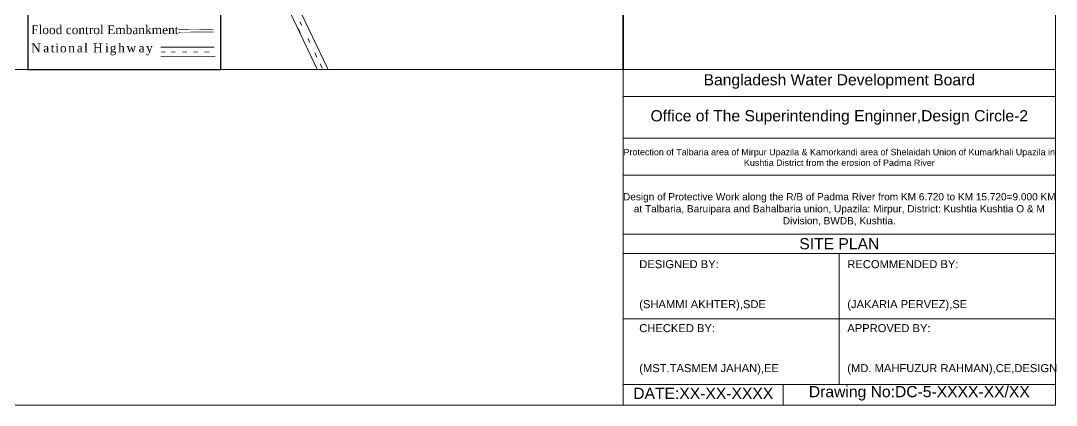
# Model space of a CAD drawing. Header units: inches. Extents: x -885 to 26362, y -28010 to 990.
# Drawn here: x 4331.4 to 4468.8, y -2458.4 to -2407.3 of the extents above; entities that cross this region are included whole.
import ezdxf

# ---------------------------------------------------------------- set-up
doc = ezdxf.new("R2010")
doc.units = ezdxf.units.IN
doc.header["$MEASUREMENT"] = 0
doc.layers.add('BUILDING', color=5, linetype='Continuous', lineweight=15)
doc.layers.add('Long Section Labels', color=7, linetype='Continuous', lineweight=9)
doc.layers.add('Text', color=7, linetype='Continuous')
doc.styles.get("Standard").update_dxf_attribs({"font": 'arial.ttf'})
doc.styles.add('Text', font='times.ttf', dxfattribs={"height": 240})

msp = doc.modelspace()

# ---------------------------------------------------------------- linework, layer by layer
at = {"layer": 'BUILDING', "const_width": 0.078483}
for points in [[(4352.358801, -2408.483265), (4356.981982, -2408.449352)], [(4352.358801, -2408.829175), (4357.012781, -2408.795099)]]:
    msp.add_lwpolyline(points, dxfattribs=at)
at = {"layer": 'Long Section Labels'}
msp.add_lwpolyline([(4256.337702, -2308.201254), (4468.71999, -2308.201254), (4468.71999, -2458.37677), (4256.337702, -2458.37677)], close=True, dxfattribs=at)
for points in [[(4411.376772, -2458.37677), (4411.376772, -2413.77649), (4468.71999, -2413.77649)], [(4411.376772, -2417.386989), (4468.71999, -2417.386989)], [(4411.376772, -2422.908928), (4468.71999, -2422.908928)], [(4411.376772, -2427.793721), (4468.71999, -2427.793721)], [(4411.376772, -2435.651865), (4468.71999, -2435.651865)], [(4411.376772, -2438.200453), (4468.71999, -2438.200453)], [(4440.048381, -2438.200453), (4440.048381, -2455.6158)], [(4411.376772, -2446.908127), (4468.71999, -2446.908127)], [(4411.376772, -2455.6158), (4468.71999, -2455.6158)], [(4432.615001, -2455.6158), (4432.615001, -2458.37677)]]:
    msp.add_lwpolyline(points, dxfattribs=at)
at = {"layer": 'Text', "const_width": 0.117725}
msp.add_lwpolyline([(4271.455292, -2319.820067), (4411.376772, -2319.820067), (4411.376772, -2413.77649), (4271.455292, -2413.77649)], close=True, dxfattribs=at)
at = {"layer": 'Text'}
msp.add_lwpolyline([(4411.266775, -2381.677439), (4411.376772, -2413.77649), (4411.376772, -2413.77649), (4411.376772, -2379.676911)], dxfattribs=at)
at = {"layer": 'Text', "const_width": 0.117725}
for points in [[(4329.273464, -2387.758528), (4332.168604, -2388.178232), (4334.126563, -2388.394555), (4336.907305, -2388.111671), (4342.125596, -2387.222342), (4344.567545, -2386.885839), (4347.568282, -2386.54194), (4348.778257, -2386.562278), (4350.485421, -2387.015263), (4351.910992, -2387.124349), (4354.282542, -2387.447909), (4355.84451, -2387.934175), (4357.406477, -2388.093182), (4358.524054, -2388.093182), (4359.272038, -2388.218908), (4360.042022, -2388.414893), (4361.0848, -2389.374481), (4361.683188, -2391.75034), (4372.218151, -2413.77649)], [(4329.047654, -2388.994651), (4332.009529, -2389.42403), (4334.121097, -2389.657325), (4337.076525, -2389.35667), (4342.316838, -2388.463587), (4344.724765, -2388.131773), (4347.629481, -2387.798879), (4348.604128, -2387.815261), (4350.27473, -2388.258544), (4351.778094, -2388.373583), (4354.009152, -2388.677976), (4355.591764, -2389.170668), (4357.342726, -2389.348914), (4358.419253, -2389.348914), (4359.012645, -2389.448656), (4359.425015, -2389.553617), (4359.958649, -2390.044679), (4360.496163, -2392.178843), (4370.75682, -2413.722871)], [(4368.715263, -2407.933911), (4368.477667, -2407.4421)], [(4369.81524, -2410.226569), (4369.529246, -2409.620124)], [(4350.008127, -2410.827059), (4357.127179, -2410.827059)], [(4350.021327, -2411.463087), (4350.668114, -2411.463087)], [(4351.354499, -2411.463087), (4352.001286, -2411.463087)], [(4352.868068, -2411.463087), (4353.514854, -2411.463087)], [(4354.324437, -2411.463087), (4354.971224, -2411.463087)], [(4355.794007, -2411.463087), (4356.440793, -2411.463087)], [(4370.73042, -2412.143896), (4370.444426, -2411.537451)], [(4350.008127, -2412.082792), (4357.250376, -2412.082792)], [(4371.447606, -2413.615634), (4371.161611, -2413.009189)], [(4390.085617, -2413.751166), (4400.297804, -2413.751166)]]:
    msp.add_lwpolyline(points, dxfattribs=at)
at = {"layer": 'Text'}
msp.add_lwpolyline([(4332.368895, -2413.77649), (4357.976361, -2413.77649), (4357.976361, -2395.165931), (4332.368895, -2395.165931)], close=True, dxfattribs=at)
at = {"layer": 'Text', "color": 5, "lineweight": 25}
msp.add_lwpolyline([(4368.508467, -2408.924931), (4368.222473, -2408.318486)], dxfattribs=at)

# ---------------------------------------------------------------- texts
at = {"layer": 'Long Section Labels', "char_height": 1.48667602, "attachment_point": 5}
for s, insert in [('Bangladesh Water Development Board', (4440.048381, -2415.369357)), ('Office of The Superintending Enginner,Design Circle-2', (4440.048381, -2420.147958))]:
    msp.add_mtext(s, dxfattribs=dict(at, insert=insert))
at = {"layer": 'Long Section Labels'}
for s, insert, char_height, width, attachment_point in [('Protection of Talbaria area of Mirpur Upazila & Kamorkandi area of Shelaidah Union of Kumarkhali Upazila in Kushtia District from the erosion of Padma River', (4440.048381, -2425.457516), 0.849529152, 59.46704067, 5), ('Design of Protective Work along the R/B of Padma River from KM 6.720 to KM 15.720=9.000 KM at Talbaria, Baruipara and Bahalbaria union, Upazila: Mirpur, District: Kushtia Kushtia O & M Division, BWDB, Kushtia.', (4440.048381, -2432.35994), 0.955720297, 57.34321779, 5), ('SITE PLAN', (4440.048381, -2436.926159), 1.486676, 59.46704067, 5), ('DESIGNED BY:^J^J^J(SHAMMI AKHTER),SDE', (4413.500595, -2442.448099), 1.06191144, 29.73352034, 4), ('RECOMMENDED BY:^J^J^J(JAKARIA PERVEZ),SE', (4441.110293, -2442.448099), 1.06191144, 29.73352034, 4), ('CHECKED BY:^J^J^J(MST.TASMEM JAHAN),EE', (4413.500595, -2450.94339), 1.06191144, 29.73352034, 4), ('APPROVED BY:^J^J^J(MD. MAHFUZUR RAHMAN),CE,DESIGN', (4441.110293, -2450.94339), 1.06191144, 29.73352034, 4), ('DATE:XX-XX-XXXX', (4421.995887, -2456.783903), 1.48667602, 29.73352034, 5), ('Drawing No:DC-5-XXXX-XX/XX', (4450.667496, -2456.783903), 1.48667602, 46.72410339, 5)]:
    msp.add_mtext(s, dxfattribs=dict(at, insert=insert, char_height=char_height, width=width, attachment_point=attachment_point))
at = {"layer": 'Text', "attachment_point": 1, "style": 'Text'}
for s, insert, char_height in [('{\\H1.5x;Flood control Embankment} ', (4332.80988, -2407.906354), 0.78483285), ('{\\T1.25;National Highway}', (4332.80988, -2410.324737), 1.17724927)]:
    msp.add_mtext(s, dxfattribs=dict(at, insert=insert, char_height=char_height))

doc.saveas('drawing.dxf')
